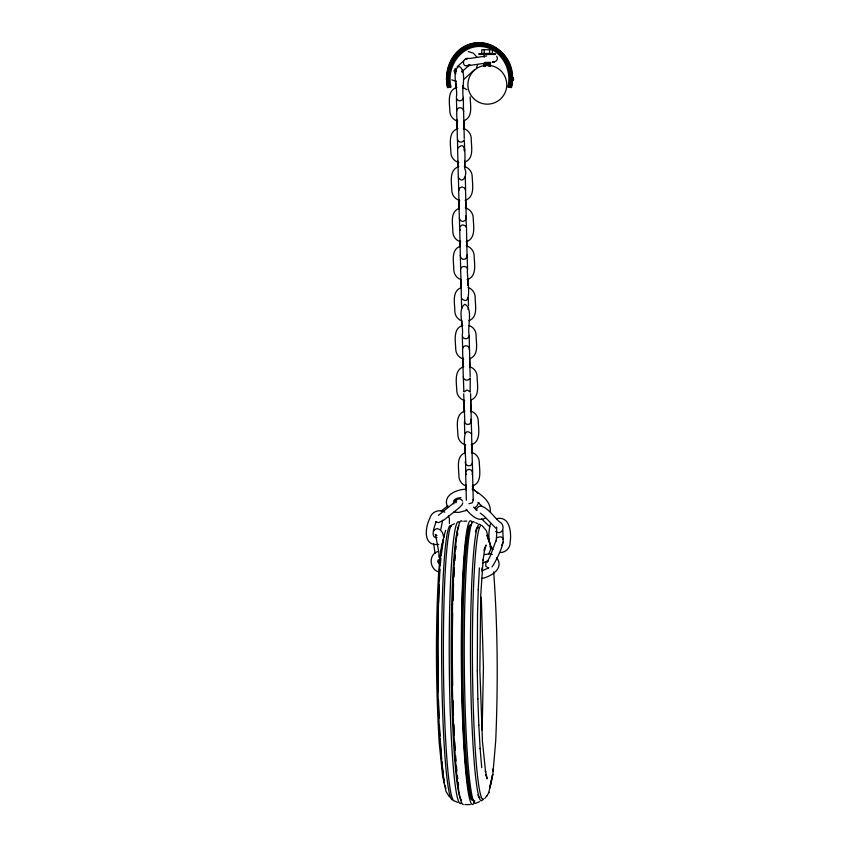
<?xml version="1.0" encoding="UTF-8"?>
<svg xmlns="http://www.w3.org/2000/svg" width="847" height="847" viewBox="0 0 847 847"><rect width="100%" height="100%" fill="white"/><g stroke="black" fill="none" stroke-linecap="round" stroke-linejoin="round"><path stroke-width="1.27" d="M477.517 614.827L477.306 670.792M455.93 502.822L456.607 500.577L438.386 515.368M438.344 607.945L437.793 642.862L438.323 692.115M438.492 602.693L439.18 584.546M477.496 614.964L478.259 589.523M482.155 730.188L483.436 667.171L481.297 597.283M456.342 97.479C458.269 88.797 450.89 71.084 459.021 66.31C467.417 70.693 461.297 88.755 463.245 97.31M457.369 138.77L456.681 111.169M458.312 176.727L457.624 149.125M458.64 190.797L459.603 188.045L462.017 186.965L464.484 187.918L465.554 190.353L466.231 217.965L465.289 220.442L462.875 221.522L460.408 220.569L459.339 218.134L458.375 176.864M463.574 111.275C463.997 107.23 457.539 106.256 456.777 110.269M464.272 138.601L463.584 110.999M461.308 297.488C461.223 288.287 461.001 279.076 460.62 269.886C460.323 265.418 467.597 265.249 467.523 269.717C466.178 273.433 473.748 309.473 461.446 298.388M462.24 335.444C464.167 326.762 456.798 309.039 464.929 304.274C473.325 308.647 467.205 326.72 469.143 335.274M460.217 255.222L460.779 257.816L462.917 259.383L465.522 258.97L467.078 256.821L466.496 228.309M463.277 376.841L462.589 349.239M469.482 349.345C469.905 345.301 463.447 344.327 462.684 348.339M470.17 376.671L469.492 349.07M472.298 462.335L471.61 434.733M439.381 580.746L439.974 569.332M478.248 589.745L479.381 567.924M476.173 510.265C480.874 496.713 496.702 521.011 500.005 522.112C506.008 525.648 502.419 536.14 495.611 531.45M496.564 537.951L496.681 527.046M440.281 565.648L440.906 558.268M441.118 555.812L443.542 539.433M490.222 511.567C491.355 501.382 480.63 494.055 472.88 489.481M503.245 542.186L501.752 545.193M482.271 567.575L481.594 569.682M463.531 111.91L463.32 97.447M460.652 268.351L459.688 227.578L461.244 225.429L462.96 224.91L465.416 225.874L466.358 227.409M468.465 307.673L468.042 309.42M469.429 349.875L469.217 335.412M465.49 461.604C464.272 465.892 471.334 467.629 472.203 463.235M465.585 461.53L465.681 471.133M466.348 500.185L465.649 472.859L466.602 470.371L469.016 469.291L471.483 470.254L472.552 472.69L473.251 500.016L472.287 502.779L468.984 503.753M472.552 472.69L472.139 474.436M491.504 781.389L492.181 775.174M492.594 771.448L492.859 768.96M508.973 87.22C514.065 68.099 500.217 45.272 479.455 45.177C458.703 45.272 444.855 68.099 449.948 87.22M510.561 87.453C515.823 67.379 501.212 43.504 479.455 43.409C457.708 43.504 443.097 67.379 448.359 87.453M511.196 87.537C516.532 67.082 501.604 42.805 479.455 42.699C457.316 42.805 442.388 67.082 447.724 87.537M449.418 523.594L449.397 518.502L448.412 516.014M488.719 792.771L492.838 774.582L495.707 740.892C498.11 684.789 497.771 628.506 493.716 572.487L493.685 571.926M462.79 502.811L462.017 504.854L459.455 507.586L444.379 519.687L438.735 522.61L435.792 521.847M491.334 779.727L489.672 788.102L491.091 783.401M492.7 775.259L492.838 774.582M438.947 557.315L438.894 552.731L435.58 534.817M485.85 561.709L485.776 566.061L488.423 568.221M436.194 521.434C435.104 525.076 429.408 538.131 437.02 537.654M440.811 529.29L442.653 520.227M443.489 539.094L441.679 545.383L440.038 556.892L438.534 574.435C435.422 630.57 435.877 686.906 439.212 743.02L442.621 775.905L446.051 791.585L449.429 796.932M462.134 71.455L462.557 69.708L462.557 71.826M463.15 98.21C462.515 101.566 457.285 101.704 456.48 98.379M457.719 148.225C469.069 136.621 463.193 168.998 465.109 169.516C467.396 174.133 463.235 184.805 458.449 177.626M464.103 150.702L464.527 148.956L464.516 149.951M469.047 336.174C468.412 339.531 463.182 339.658 462.388 336.333M470.138 392.108L470.276 378.027M444.093 537.157L444.379 536.447M488.835 553.811L491.588 546.95M478.862 502.642L476.607 506.368L474.362 508.094M438.333 559.645L437.984 562.249L439.762 564.462M484.908 547.956L486.051 545.013L484.315 550.751L484.622 549.343L483.034 560.439L483.118 559.793L480.736 595.346L479.857 670.115L482.462 741.718L485.617 772.157L485.395 770.791L487.194 778.764L485.829 775.164M476.427 67.548L477.592 65.103M433.675 531.196C436.777 525.288 443.479 531.238 443.309 536.13M445.66 530.307C437.296 557.548 439.9 586.96 437.941 615.113C437.476 671.004 437.094 727.202 444.05 782.755M490.572 523.478C488.338 531.672 487.576 542.472 492.975 549.576M484.135 549.364L484.537 548.665M484.78 798.435L486.983 795.672M486.686 796.169L489.005 792.284M452.774 60.306L458.958 52.556M452.256 61.46L455.104 57.374M463.849 140.358C462.547 143.027 458.216 142.55 457.507 139.67M469.757 378.429C468.455 381.097 464.124 380.621 463.415 377.741M464.103 391.854L467.057 390.043L470.085 391.706M455.315 68.427L454.045 70.957L455.601 74.007M469.418 64.488C461.827 70.005 461.096 56.442 469.609 58.496L486.697 55.966M496.077 538.173C512.435 530.116 495.569 562.302 492.001 566.908M457.126 66.797L463.436 61.111M461.742 71.921L469.863 64.616M464.22 78.983L474.818 69.433M459.656 51.445L462.494 49.052M461.763 50.195L470.18 45.643M457.242 54.314L459.106 52.747M461.89 50.397L470.244 45.876M441.181 511.154L447.851 505.744M465.236 59.481L467.004 58.549M454.49 500.757C456.724 498.883 461.075 497.676 462.589 501.043M487.999 561.529L487.046 562.164L490.191 556.204L496.374 539.528L496.427 540.989M451.769 525.002L454.384 523.764M479.54 801.664L476.162 803.072M482.43 563.128L487.936 560.725M481.827 570.963L488.857 567.797M481.954 578.469C491.144 576.563 504.748 568.326 496.564 557.58M456.925 87.347C446.56 90.534 449.736 103.652 449.852 111.592C450.032 116.103 453.399 120.105 457.761 121.195M463.965 120.698C473.621 117.024 470.032 104.509 470.201 96.823M457.952 128.638C447.587 131.836 450.763 144.953 450.879 152.884C451.059 157.394 454.426 161.406 458.788 162.497M464.992 161.999C474.648 158.325 471.048 145.8 471.228 138.114C471.048 133.604 467.682 129.591 463.32 128.5M458.894 166.594C448.529 169.781 451.705 182.899 451.822 190.829C452.002 195.35 455.368 199.352 459.73 200.443M465.098 200.316C475.463 197.118 472.287 184 472.171 176.07C471.991 171.56 468.624 167.547 464.262 166.457M459.095 208.362C449.439 212.036 453.029 224.561 452.849 232.237C453.029 236.747 456.395 240.76 460.757 241.85M466.136 241.713C476.49 238.526 473.314 225.408 473.198 217.478C473.018 212.968 469.651 208.955 465.289 207.864M460.027 246.318C450.382 249.992 453.971 262.506 453.791 270.193C453.992 274.333 456.84 278.271 460.853 279.478M467.068 279.669C477.433 276.482 474.256 263.364 474.14 255.423C473.96 250.913 470.593 246.911 466.231 245.821M461.064 287.715C451.409 291.389 454.998 303.914 454.818 311.59C455.019 315.74 457.867 319.679 461.88 320.886M468.92 320.706C478.576 317.032 474.987 304.518 475.167 296.831C474.966 292.691 472.118 288.753 468.105 287.546M462.822 325.301C452.467 328.498 455.644 341.616 455.76 349.546C455.94 354.057 459.307 358.069 463.669 359.16M469.863 358.662C479.518 354.988 475.929 342.463 476.109 334.787C475.908 330.637 473.06 326.698 469.047 325.502M463.849 366.709C453.494 369.906 456.671 383.024 456.787 390.954C456.967 395.464 460.334 399.477 464.696 400.567M470.89 400.07C480.545 396.396 476.956 383.871 477.136 376.184C476.935 372.045 474.087 368.106 470.074 366.899M464.95 411.081C454.595 414.268 457.772 427.386 457.888 435.316C458.068 439.837 461.435 443.839 465.797 444.929M471.165 444.802C481.53 441.605 478.354 428.487 478.237 420.557C478.057 416.046 474.691 412.034 470.329 410.943M465.151 452.732C455.495 456.406 459.085 468.931 458.915 476.617C459.106 480.757 461.964 484.696 465.977 485.903M472.192 486.093C482.557 482.896 479.381 469.778 479.264 461.848C479.084 457.338 475.718 453.325 471.356 452.234M485.649 517.972C477.92 522.61 470.604 514.616 466.051 509.28M438.608 551.323C428.021 553.927 429.164 569.608 439.286 572.159M484.611 554.584L489.735 553.832L492.298 554.467M465.945 489.217C456.607 489.407 441.795 495.368 447.767 507.289M460.948 497.623C457.306 497.951 451.991 499.243 453.886 503.965M467.332 510.233L458.883 512.403L453.717 512.191M487.703 62.794L467.131 65.844L467.999 65.717M466.993 58.888L466.125 59.015L467.025 59.004M471.271 45.145L479.455 43.959L487.65 45.145M471.324 45.389L474.818 44.88M477.136 44.542L481.784 44.542M496.543 518.692C510.233 515.548 511.524 533.187 510.159 542.345C510.36 547.787 505.595 552.678 500.143 552.551M438.746 544.399C422.727 546.654 425.014 527.617 429.916 518.11C431.441 511.821 439.402 508.698 444.802 512.213M463.711 521.233L466.803 521.096M470.286 804.565L464.865 804.555M478.862 53.594L495.336 53.594M478.862 54.462L495.336 54.462M484.971 62.392L490.54 62.392M485.977 62.678L486.707 62.678M488.179 62.678L488.835 62.678M484.971 62.974L490.54 62.974M484.251 63.26L489.968 63.26M483.679 63.546L490.54 63.546M484.251 63.832L489.958 63.832M483.679 64.118L490.54 64.118M484.251 64.414L484.802 64.414M485.331 64.414L486.707 64.414M487.459 64.414L488.835 64.414M489.375 64.414L489.958 64.414M483.679 64.7L490.54 64.7M484.251 64.986L489.968 64.986M483.679 65.272L490.54 65.272M484.251 65.568L489.958 65.568M483.679 65.854L485.035 65.854M489.185 65.854L490.54 65.854M484.251 66.14L484.844 66.14M489.375 66.14L489.958 66.14M483.679 66.426L485.035 66.426M489.185 66.426L490.54 66.426M484.103 44.88L487.586 45.389M468.253 51.519L473.367 53.181L476.967 57.173M456.035 81.344L451.811 79.851M492.658 61.598C495.76 62.985 498.915 58.824 496.67 56.241M436.988 535.558L435.729 534.976M440.239 562.641L437.994 561.159M472.097 489.037L474.691 490.191L477.75 493.303M475.707 522.79L477.75 523.605M463.14 87.537L467.015 89.782M457.666 802.416L455.03 801.209M488.74 45.643L493.102 47.623M488.677 45.876L495.167 48.83M480.207 513.091L483.986 515.982L496.331 528.697M482.716 526.273L486.4 530.773L489.27 541.053M495.474 48.247L499.264 51.445M495.283 48.618L501.837 54.134L506.866 61.333A37.374 37.374 0 0 1 511.09 77.416M498.883 51.963L501.678 54.314L506.665 61.46M477.962 502.313L482.292 506.559M473.632 507.035L477.094 510.434M481.668 518.862L489.788 526.823M435.157 534.362L436.089 535.368M485.882 774.857L486.369 775.524M505.013 57.998L506.474 60.084M465.776 216.176L466.549 227.801M456.162 71.603L455.654 69.878L455.686 73.445M465.734 216.229L466.231 217.965L466.094 217.065M460.101 230.204L459.593 228.478M470.773 419.318L471.176 421.944L469.619 424.093L467.015 424.506L464.876 422.939L463.711 393.813M471.472 433.833C459 422.685 467.226 459.275 465.374 462.303M466.157 474.585L465.649 472.859M487.83 537.305L486.983 535.145L489.09 542.292M445.554 787.445L445.903 788.546M445.109 786.387L444.654 784.968M487.576 536.585L489.767 542.895M443.955 779.928L444.093 780.627L443.595 776.763M489.958 543.594L490.921 549.205M490.127 546.262L490.561 548.867M467.078 254.947L467.586 269.399M471.176 420.07L471.673 434.532M463.849 391.441L463.341 376.979M461.562 307.842L461.7 308.732M473.102 499.391L473.219 500.09M433.6 543.446L435.093 553.462M443.267 774.179L441.869 761.654M471.25 420.843L470.614 393.643M481.742 767.71L480.122 748.377M441.658 759.113L440.186 738.679M478.799 725.032L480.143 748.632M440.048 736.117L439.402 724.757M477.835 698.754L478.82 725.212M438.492 699.908L439.159 718.245M502.832 530.286L503.16 539.539M464.368 139.956L464.643 150.872M465.278 176.695L465.617 190.046M468.275 297.456L468.486 305.947M472.372 462.473L472.615 472.181M462.875 85.526L462.938 88.035M463.743 120.549L463.965 129.326M464.749 161.004L464.908 167.282M465.712 199.903L465.935 208.68M466.718 240.368L466.877 246.636M467.682 279.256L467.84 285.534M469.651 358.62L469.873 367.397M470.688 400.472L470.974 411.769M471.779 444.273L472.001 453.06M472.785 484.738L472.912 489.757M456.448 98.834L456.745 110.968M457.444 138.908L457.676 148.617M459.402 218.272L459.614 226.763M461.403 298.832L461.615 307.334M462.346 336.788L462.653 348.922M464.442 421.351L464.749 433.484M455.855 80.677L456.035 88.204M456.819 119.459L457.062 129.496M457.846 161.174L458.005 167.452M458.82 200.072L459.032 208.86M459.815 240.537L459.974 246.805M460.779 279.425L461.001 288.213M461.816 321.151L461.943 326.169M462.727 357.529L462.97 367.566M463.796 400.642L464.071 411.938M464.876 444.453L465.098 453.23M465.882 484.908L466.009 489.926M477.285 670.771L477.856 698.86M513.515 77.85L513.515 80.158M513.123 77.85L513.123 80.158M489.555 49.772L489.555 53.467M484.198 49.772L484.24 57.3M484.24 63.705L484.24 66.267M448.857 87.379A37.374 37.374 0 0 1 448.158 73.53M448.889 69.708A37.374 37.374 0 0 1 452.054 61.333M448.243 82.434A37.141 37.141 0 0 1 448.232 74.854M449.439 68.554A37.141 37.141 0 0 1 451.684 62.593M448.624 87.41A37.628 37.628 0 0 1 451.853 61.206C462.07 38.57 496.84 38.581 507.067 61.206A37.628 37.628 0 0 1 510.296 87.41M510.857 79.946A37.141 37.141 0 0 1 510.529 83.673M507.766 63.747A37.141 37.141 0 0 1 509.809 69.772M510.529 73.562A37.141 37.141 0 0 1 510.857 77.426M511.08 79.946A37.374 37.374 0 0 1 510.572 84.933M483.044 798.626A138.252 9.857 89.6 0 1 470.551 667.531A138.252 9.857 89.6 0 1 480.344 524.854M474.744 800.743A141.862 10.122 89.6 0 1 461.382 666.441A141.862 10.122 89.6 0 1 472.171 522.694M475.463 803.316A140.846 10.048 89.6 0 1 464.262 656.213A140.846 10.048 89.6 0 1 474.32 522.313M473.706 800.235A137.754 9.825 89.6 0 1 462.875 671.279A137.754 9.825 89.6 0 1 470.466 525.691M463.32 804.417A141.862 10.122 89.6 0 1 452.044 656.266A141.862 10.122 89.6 0 1 462.166 521.392M454.384 800.87A138.252 9.857 89.6 0 1 443.51 671.459A138.252 9.857 89.6 0 1 451.133 525.341M483.309 799.568A137.161 9.783 89.6 0 1 472.404 656.33A137.161 9.783 89.6 0 1 482.197 525.934M452.531 799.79A137.161 9.783 89.6 0 1 441.626 656.552A137.161 9.783 89.6 0 1 451.419 526.156M461.509 802.448A140.846 10.048 89.6 0 1 449.281 663.953A140.846 10.048 89.6 0 1 459.296 522.43M461.435 800.055A137.754 9.825 89.6 0 1 451.25 666.409A137.754 9.825 89.6 0 1 458.905 525.775M458.566 784.904A137.754 9.825 89.6 0 1 458.238 782.533M457.751 778.679A137.754 9.825 89.6 0 1 457.433 775.916M456.904 770.781A137.754 9.825 89.6 0 1 456.459 765.995M456.025 760.902A137.754 9.825 89.6 0 1 455.622 755.535M455.263 750.378A137.754 9.825 89.6 0 1 454.723 741.623M454.363 735.048A137.754 9.825 89.6 0 1 453.865 724.513M453.505 715.45A137.754 9.825 89.6 0 1 453.029 700.702M452.679 685.53A137.754 9.825 89.6 0 1 452.669 612.826M452.976 600.565A137.754 9.825 89.6 0 1 453.569 583.647M453.876 576.998A137.754 9.825 89.6 0 1 454.352 568.189M454.85 560.587A137.754 9.825 89.6 0 1 455.273 555.039M455.728 549.904A137.754 9.825 89.6 0 1 456.078 546.347M457.454 535.664A137.754 9.825 89.6 0 1 457.835 533.462M472.562 800.246A137.754 9.825 89.6 0 1 461.604 656.372A137.754 9.825 89.6 0 1 471.44 525.415M475.474 531.8A135.276 9.645 89.6 0 1 478.904 527.819M479.995 797.715A135.276 9.645 89.6 0 1 477.899 794.835M447.544 69.316L446.411 78.707L447.481 87.58L451.059 87.061C446.104 68.618 459.413 46.521 479.455 46.426C499.508 46.521 512.816 68.618 507.861 87.061L511.44 87.58C521.763 43.218 460.249 22.88 447.544 69.316M494.447 61.799L492.393 62.117L494.447 61.799M492.456 49.772L481.752 49.772L481.752 53.467L492.456 53.467L492.456 49.772M473.579 98.474A19.439 19.439 0 0 0 506.093 89.761A19.439 19.439 0 0 0 482.292 65.95A19.439 19.439 0 0 0 473.579 98.474"/></g></svg>
